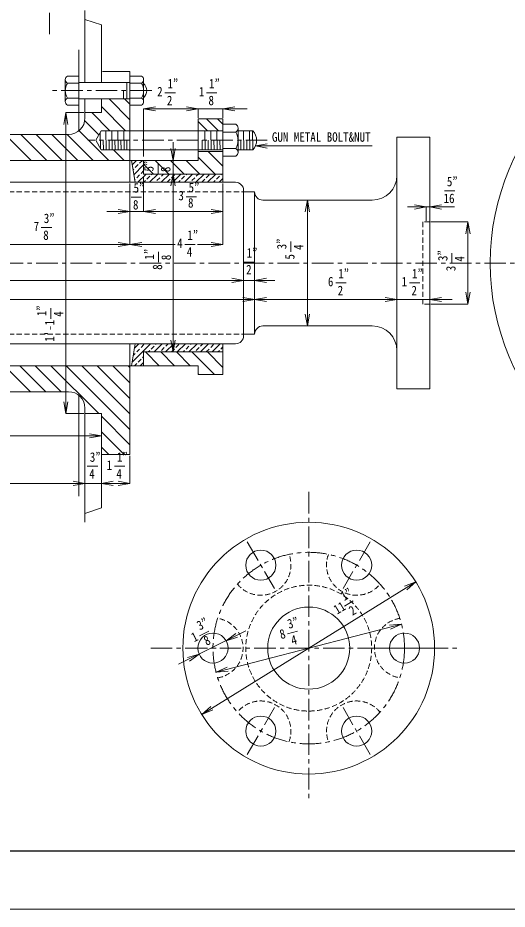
# Model space of a CAD drawing. Units: millimetres, scale not verified. Extents: x -4089 to 4089, y -2931 to 2931.
# Drawn here: x 673 to 1808, y -2931 to -863 of the extents above; entities that cross this region are included whole.
import ezdxf
from ezdxf.enums import TextEntityAlignment as Align

# ---------------------------------------------------------------- set-up
doc = ezdxf.new("R2010")
doc.units = ezdxf.units.MM
doc.header["$LTSCALE"] = 10
doc.linetypes.add('CHAIN1', pattern=[8, 5, -1, 1, -1])
doc.linetypes.add('DASHED1', pattern=[1.8, 1.2, -0.6])
for name, color, linetype, lineweight in [('0-0_0', 3, 'Continuous', 18), ('0-1_芯', 4, 'CHAIN1', 18), ('0-2_寸法', 2, 'Continuous', 18), ('0-F', 3, 'Continuous', 25)]:
    doc.layers.add(name, color=color, linetype=linetype, lineweight=lineweight)
doc.styles.add('ＭＳ ゴシック', font='')
doc.styles.get('ＭＳ ゴシック').set_extended_font_data('MS Gothic')

msp = doc.modelspace()

# ---------------------------------------------------------------- linework, layer by layer
at = {"layer": '0-0_0'}
for p, q in [((828.7, -1012.53), (828.7, -845.75)), ((814.73, -1124.56), (814.73, -936.94)), ((932.96, -987.13), (869.41, -987.13)), ((932.96, -987.13), (932.96, -1244.28)), ((782.98, -1057.1), (782.98, -1006.06)), ((787.87, -997.8), (814.73, -997.8)), ((932.96, -1012.53), (814.73, -1012.53)), ((925.6, -1050.63), (925.6, -1012.53)), ((959.83, -997.8), (932.96, -997.8)), ((964.71, -1057.1), (964.71, -1006.06)), ((787.87, -1014.31), (814.73, -1014.31)), ((918.24, -1050.63), (918.24, -1031.58)), ((959.83, -1014.31), (932.96, -1014.31)), ((787.87, -1048.84), (814.73, -1048.84)), ((932.96, -1050.63), (814.73, -1050.63)), ((828.7, -1095.08), (828.7, -1050.63)), ((866.8, -1082.38), (866.8, -1050.63)), ((932.96, -1099.03), (884.56, -1050.63)), ((932.96, -1063.1), (920.48, -1050.63)), ((959.83, -1048.84), (932.96, -1048.84)), ((814.73, -1065.35), (787.87, -1065.35)), ((922.57, -1124.55), (866.8, -1068.79)), ((932.96, -1065.35), (959.83, -1065.35)), ((828.7, -1082.38), (866.8, -1082.38)), ((886.65, -1124.55), (844.47, -1082.38)), ((860.66, -1134.48), (828.08, -1101.91)), ((1148.86, -1096.96), (1091.71, -1096.96)), ((1091.71, -1096.96), (1091.71, -1193.5)), ((1113.02, -1124.55), (1091.71, -1103.24)), ((1138.41, -1124.55), (1110.81, -1096.96)), ((1148.86, -1109.62), (1136.19, -1096.96)), ((1148.86, -1096.96), (1148.86, -1244.28)), ((1178.41, -1109.62), (1148.86, -1109.62)), ((790.6, -1133.18), (473.1, -1133.18)), ((704.15, -1193.5), (643.82, -1133.18)), ((740.07, -1193.5), (679.74, -1133.18)), ((775.99, -1193.5), (715.67, -1133.18)), ((811.91, -1193.5), (751.59, -1133.18)), ((847.83, -1193.5), (787.51, -1133.18)), ((883.75, -1193.5), (814.78, -1124.52)), ((853.56, -1146.78), (866.39, -1124.55)), ((864.46, -1165.66), (863.82, -1129)), ((1148.86, -1124.55), (866.39, -1124.55)), ((878.21, -1168.95), (877.43, -1124.5)), ((891.9, -1168.96), (891.12, -1124.52)), ((905.59, -1168.97), (904.81, -1124.53)), ((919.27, -1168.99), (918.5, -1124.54)), ((1107.8, -1168.96), (1107.02, -1124.52)), ((1121.49, -1168.97), (1120.71, -1124.53)), ((1135.17, -1168.99), (1134.4, -1124.54)), ((1178.41, -1127.79), (1148.86, -1127.79)), ((1183.79, -1174.85), (1183.79, -1118.71)), ((1217.97, -1124.55), (1183.79, -1124.55)), ((1197.43, -1168.98), (1196.66, -1124.54)), ((1211.12, -1168.99), (1210.35, -1124.55)), ((1217.97, -1169), (1217.19, -1124.55)), ((853.56, -1146.78), (866.39, -1169)), ((871.36, -1168.94), (870.98, -1146.73)), ((885.05, -1168.95), (884.67, -1146.74)), ((898.74, -1168.97), (898.35, -1146.76)), ((912.43, -1168.98), (912.04, -1146.77)), ((926.12, -1168.99), (925.73, -1146.78)), ((1100.95, -1168.95), (1100.57, -1146.74)), ((1114.64, -1168.97), (1114.25, -1146.76)), ((1128.33, -1168.98), (1127.94, -1146.77)), ((1142.02, -1168.99), (1141.63, -1146.78)), ((1190.59, -1168.97), (1190.2, -1146.76)), ((1204.28, -1168.99), (1203.89, -1146.78)), ((1552.51, -1723.73), (1552.51, -1139.53)), ((1148.86, -1169), (866.39, -1169)), ((919.67, -1193.5), (895.18, -1169)), ((932.96, -1170.87), (931.1, -1169)), ((1148.86, -1173.16), (1091.71, -1173.16)), ((1148.86, -1207.16), (1114.86, -1173.16)), ((1178.41, -1165.77), (1148.86, -1165.77)), ((1217.97, -1169), (1183.79, -1169)), ((558.31, -1193.5), (1091.71, -1193.5)), ((936.77, -1193.5), (944.8, -1244.28)), ((938.37, -1203.57), (948.43, -1193.5)), ((955.38, -1200.02), (961.91, -1193.5)), ((964.71, -1193.5), (964.71, -1225.25)), ((1023.27, -1225.25), (991.52, -1193.5)), ((1059.19, -1225.25), (1027.44, -1193.5)), ((1095.11, -1225.25), (1063.36, -1193.5)), ((1131.03, -1225.25), (1091.71, -1185.93)), ((1148.86, -1183.93), (1178.41, -1183.93)), ((940.21, -1215.2), (941.91, -1213.49)), ((942.04, -1226.83), (964.71, -1204.16)), ((945.28, -1210.13), (952.02, -1203.39)), ((958.75, -1223.6), (964.71, -1217.63)), ((987.35, -1225.25), (964.71, -1202.62)), ((943.88, -1238.46), (945.28, -1237.07)), ((948.65, -1233.7), (955.38, -1226.96)), ((951.54, -1244.28), (970.57, -1225.25)), ((1148.86, -1225.25), (964.71, -1225.25)), ((965.01, -1244.28), (968.85, -1240.43)), ((972.22, -1237.07), (978.96, -1230.33)), ((978.48, -1244.28), (997.51, -1225.25)), ((982.32, -1226.96), (984.04, -1225.25)), ((995.79, -1240.43), (1002.53, -1233.7)), ((1005.42, -1244.28), (1024.45, -1225.25)), ((1005.9, -1230.33), (1010.98, -1225.25)), ((1019.37, -1243.8), (1026.1, -1237.07)), ((1029.47, -1233.7), (1036.21, -1226.96)), ((1032.36, -1244.28), (1051.39, -1225.25)), ((1045.83, -1244.28), (1049.68, -1240.43)), ((1053.04, -1237.07), (1059.78, -1230.33)), ((1059.3, -1244.28), (1078.33, -1225.25)), ((1063.15, -1226.96), (1064.86, -1225.25)), ((1076.62, -1240.43), (1083.35, -1233.7)), ((1086.25, -1244.28), (1105.27, -1225.25)), ((1086.72, -1230.33), (1091.8, -1225.25)), ((1100.19, -1243.8), (1106.92, -1237.07)), ((1110.29, -1233.7), (1117.03, -1226.96)), ((1113.19, -1244.28), (1132.21, -1225.25)), ((1126.66, -1244.28), (1130.5, -1240.43)), ((1133.87, -1237.07), (1140.6, -1230.33)), ((1140.13, -1244.28), (1148.86, -1235.54)), ((1143.97, -1226.96), (1145.68, -1225.25)), ((1177.86, -1244.28), (149.16, -1244.28)), ((991.95, -1244.28), (992.43, -1243.8)), ((1072.78, -1244.28), (1073.25, -1243.8)), ((1196.91, -1263.33), (1196.91, -1599.93)), ((1196.91, -1266.53), (1222.31, -1266.53)), ((1222.31, -1266.53), (1222.31, -1596.73)), ((1495.36, -1285.58), (1241.36, -1285.58)), ((1495.36, -1577.68), (1241.36, -1577.68)), ((1222.31, -1596.73), (1196.91, -1596.73)), ((1177.86, -1618.98), (149.16, -1618.98)), ((932.96, -1876.13), (932.96, -1618.98)), ((936.77, -1669.75), (944.8, -1618.98)), ((938.01, -1661.92), (980.95, -1618.98)), ((943.07, -1629.91), (954.01, -1618.98)), ((948.65, -1637.81), (955.38, -1631.08)), ((958.75, -1627.71), (965.49, -1620.97)), ((982.32, -1631.08), (989.06, -1624.34)), ((988.87, -1638), (1007.89, -1618.98)), ((992.43, -1620.97), (994.42, -1618.98)), ((1005.9, -1634.44), (1012.63, -1627.71)), ((1015.81, -1638), (1034.83, -1618.98)), ((1016, -1624.34), (1021.36, -1618.98)), ((1029.47, -1637.81), (1036.21, -1631.08)), ((1039.57, -1627.71), (1046.31, -1620.97)), ((1042.75, -1638), (1061.77, -1618.98)), ((1063.15, -1631.08), (1069.88, -1624.34)), ((1069.69, -1638), (1088.72, -1618.98)), ((1073.25, -1620.97), (1075.24, -1618.98)), ((1086.72, -1634.44), (1093.45, -1627.71)), ((1096.63, -1638), (1115.66, -1618.98)), ((1096.82, -1624.34), (1102.19, -1618.98)), ((1110.29, -1637.81), (1117.03, -1631.08)), ((1120.4, -1627.71), (1127.13, -1620.97)), ((1123.57, -1638), (1142.6, -1618.98)), ((1143.97, -1631.08), (1148.86, -1626.18)), ((1148.86, -1690.1), (1148.86, -1618.98)), ((940.54, -1645.92), (945.28, -1641.18)), ((962.12, -1651.28), (964.71, -1648.69)), ((1148.86, -1638), (964.71, -1638)), ((964.71, -1669.75), (964.71, -1638)), ((1000.79, -1669.75), (969.04, -1638)), ((975.4, -1638), (978.96, -1634.44)), ((1002.34, -1638), (1002.53, -1637.81)), ((1036.71, -1669.75), (1004.96, -1638)), ((1072.64, -1669.75), (1040.89, -1638)), ((1056.22, -1638), (1059.78, -1634.44)), ((1128.9, -1690.1), (1076.81, -1638)), ((1083.16, -1638), (1083.35, -1637.81)), ((1148.86, -1674.14), (1112.73, -1638)), ((1137.04, -1638), (1140.6, -1634.44)), ((1148.86, -1638.21), (1148.65, -1638)), ((558.31, -1669.75), (1091.71, -1669.75)), ((701.91, -1730.08), (641.58, -1669.75)), ((737.83, -1730.08), (677.5, -1669.75)), ((773.75, -1730.08), (713.43, -1669.75)), ((860.47, -1780.88), (749.35, -1669.75)), ((932.96, -1817.45), (785.27, -1669.75)), ((932.96, -1781.53), (821.19, -1669.75)), ((932.96, -1745.6), (857.11, -1669.75)), ((932.96, -1709.68), (893.03, -1669.75)), ((932.96, -1673.76), (928.95, -1669.75)), ((943.65, -1669.75), (948.65, -1664.75)), ((952.02, -1661.38), (958.75, -1654.65)), ((957.12, -1669.75), (964.71, -1662.16)), ((964.87, -1669.75), (964.71, -1669.59)), ((1091.71, -1669.75), (1091.71, -1690.1)), ((1092.98, -1690.1), (1091.71, -1688.83)), ((1148.86, -1690.1), (1091.71, -1690.1)), ((790.6, -1730.08), (473.1, -1730.08)), ((814.73, -1738.69), (814.73, -1972.54)), ((828.7, -1768.18), (828.7, -2032.93)), ((828.7, -1780.88), (866.8, -1780.88)), ((932.96, -1853.37), (866.8, -1787.21)), ((919.8, -1876.13), (866.8, -1823.13)), ((883.88, -1876.13), (866.8, -1859.05)), ((932.96, -1876.13), (866.8, -1876.13))]:
    msp.add_line(p, q, dxfattribs=at)
at = {"layer": '0-0_0', "color": 1, "linetype": 'DASHED1'}
for p, q in [((130.11, -1266.53), (1196.91, -1266.53)), ((1612.81, -1336.38), (1612.81, -1526.88)), ((1628.71, -1336.38), (1612.81, -1336.38)), ((1628.71, -1526.88), (1612.81, -1526.88)), ((130.11, -1596.73), (1196.91, -1596.73))]:
    msp.add_line(p, q, dxfattribs=at)
at = {"layer": '0-0_0'}
for points in [[(866.8, -1012.53), (866.8, -878.88), (828.7, -866.36)], [(1552.51, -1139.53), (1628.71, -1139.53), (1628.71, -1723.73), (1552.51, -1723.73)], [(866.8, -1780.88), (866.8, -1999.8), (828.7, -2012.32)]]:
    msp.add_lwpolyline(points, dxfattribs=at)
for centre, radius in [((2327.83, -1431.63), 558.8), ((1347.93, -2325.02), 292.1), ((1236.8, -2132.54), 34.92), ((1459.05, -2132.54), 34.92), ((1347.93, -2325.02), 95.25), ((1125.68, -2325.02), 34.92), ((1570.18, -2325.02), 34.92), ((1236.8, -2517.49), 34.92), ((1459.05, -2517.49), 34.92)]:
    msp.add_circle(centre, radius, dxfattribs=at)
at = {"layer": '0-0_0', "color": 1, "linetype": 'DASHED1'}
msp.add_circle((1347.93, -2325.02), 146.05, dxfattribs=at)
at = {"layer": '0-0_0'}
for centre, radius, start, end in [((792.4, -1006.06), 9.41, 118.74723, 241.25277), ((955.3, -1006.06), 9.41, 298.74723, 61.25277), ((815.92, -1031.58), 32.94, 148.38924, 211.61076), ((931.77, -1031.58), 32.94, 328.38924, 31.61076), ((949.44, -1031.58), 22.59, 312.51389, 47.48611), ((792.4, -1057.1), 9.41, 118.74723, 241.25277), ((955.3, -1057.1), 9.41, 298.74723, 61.25277), ((790.6, -1095.08), 38.1, 270, 0), ((1173.43, -1118.71), 10.36, 298.74723, 61.25277), ((1147.56, -1146.78), 36.23, 328.38924, 31.61076), ((1194.93, -1146.78), 32.01, 316.02444, 43.97556), ((1173.43, -1174.85), 10.36, 298.74723, 61.25277), ((1495.36, -1228.43), 57.15, 270, 0), ((1177.86, -1263.33), 19.05, 0, 90), ((1241.36, -1266.53), 19.05, 180, 270), ((1241.36, -1596.73), 19.05, 90, 180), ((1495.36, -1634.83), 57.15, 0, 90), ((1177.86, -1599.93), 19.05, 270, 0), ((790.6, -1768.18), 38.1, 0, 90)]:
    msp.add_arc(centre, radius, start, end, dxfattribs=at)
at = {"layer": '0-0_0', "color": 1, "linetype": 'DASHED1'}
for centre, start, end in [((1236.8, -2132.54), 219.0411, 20.9589), ((1459.05, -2132.54), 159.0411, 320.9589), ((1125.68, -2325.02), 279.0411, 80.9589), ((1570.18, -2325.02), 99.0411, 260.9589), ((1236.8, -2517.49), 339.0411, 140.9589), ((1459.05, -2517.49), 39.0411, 200.9589)]:
    msp.add_arc(centre, 69.85, start, end, dxfattribs=at)
at = {"layer": '0-1_芯'}
for p, q in [((746.54, -901), (746.54, -336.24)), ((983.51, -1031.58), (747.37, -1031.58)), ((1251.6, -1146.78), (835.64, -1146.78)), ((-3524.61, -1431.63), (2987.98, -1431.63)), ((1347.93, -1962.75), (1347.93, -2673.04)), ((1205.37, -2078.1), (1268.23, -2186.99)), ((1490.48, -2078.1), (1427.62, -2186.99)), ((981.28, -2325.02), (1700.32, -2325.02)), ((1062.81, -2325.02), (1188.54, -2325.02)), ((1633.04, -2325.02), (1507.31, -2325.02)), ((1205.37, -2571.93), (1268.23, -2463.05)), ((1490.48, -2571.93), (1427.62, -2463.05))]:
    msp.add_line(p, q, dxfattribs=at)
msp.add_circle((1347.93, -2325.02), 222.25, dxfattribs=at)
at = {"layer": '0-2_寸法'}
for p, q in [((1038.49, -1036.83), (1014.38, -1036.83)), ((1134.99, -1036.83), (1110.88, -1036.83)), ((964.71, -1074.04), (992.29, -1069.18)), ((964.71, -1074.04), (992.29, -1078.9)), ((964.71, -1074.04), (1205.17, -1074.04)), ((964.71, -1184.18), (964.71, -1074.04)), ((1091.71, -1074.04), (1064.14, -1069.18)), ((1091.71, -1074.04), (1064.14, -1078.9)), ((1091.71, -1094.42), (1091.71, -1074.04)), ((1148.86, -1074.04), (1176.44, -1069.18)), ((1148.86, -1094.42), (1148.86, -1074.04)), ((1148.86, -1074.04), (1176.44, -1078.9)), ((784.18, -1082.38), (779.32, -1109.95)), ((826.16, -1082.38), (784.18, -1082.38)), ((1033.14, -1638), (1033.14, -1151.32)), ((1224.09, -1159.99), (1251.66, -1155.13)), ((1033.14, -1193.5), (1028.27, -1165.93)), ((1033.14, -1193.5), (1038, -1165.93)), ((1224.09, -1159.99), (1251.66, -1164.85)), ((1224.09, -1159.99), (1495.27, -1159.99)), ((998.31, -1200.95), (998.31, -1225.06)), ((964.71, -1232.2), (964.71, -1312.13)), ((1033.14, -1225.25), (1028.27, -1252.83)), ((1033.14, -1225.25), (1038, -1252.83)), ((932.96, -1246.82), (932.96, -1388.74)), ((1148.86, -1246.82), (1148.86, -1388.74)), ((959.71, -1278.75), (935.6, -1278.75)), ((1087.45, -1277.71), (1063.34, -1277.71)), ((1686.76, -1263.97), (1662.65, -1263.97)), ((1344.8, -1285.58), (1339.94, -1313.15)), ((1344.8, -1577.68), (1344.8, -1285.58)), ((1344.8, -1285.58), (1349.67, -1313.15)), ((1577.13, -1301.58), (1685.86, -1301.58)), ((1620.76, -1301.58), (1593.19, -1296.72)), ((1620.76, -1301.58), (1593.19, -1306.44)), ((1620.76, -1333.84), (1620.76, -1301.58)), ((1628.71, -1301.58), (1656.29, -1296.72)), ((1628.71, -1301.58), (1656.29, -1306.44)), ((1148.86, -1312.13), (879.41, -1312.13)), ((932.96, -1312.13), (905.39, -1307.27)), ((932.96, -1312.13), (905.39, -1316.99)), ((964.71, -1312.13), (992.29, -1307.27)), ((964.71, -1312.13), (992.29, -1316.99)), ((1148.86, -1312.13), (1121.29, -1307.27)), ((1148.86, -1312.13), (1121.29, -1316.99)), ((1631.25, -1336.38), (1717.46, -1336.38)), ((1717.46, -1336.38), (1712.6, -1363.95)), ((751.49, -1349.34), (727.38, -1349.34)), ((960.54, -1383.88), (905.39, -1393.61)), ((960.54, -1393.61), (905.39, -1383.88)), ((1148.86, -1388.74), (1121.29, -1383.88)), ((1306.57, -1381.53), (1306.57, -1405.64)), ((-2241.96, -1388.74), (1038.29, -1388.74)), ((999.44, -1405.35), (999.44, -1429.46)), ((1084.6, -1388.34), (1060.49, -1388.34)), ((1089.59, -1388.74), (1148.86, -1388.74)), ((1148.86, -1388.74), (1121.29, -1393.61)), ((1680.29, -1408.64), (1680.29, -1432.75)), ((1222.27, -1429.3), (1198.16, -1429.3)), ((1196.91, -1471.79), (1169.34, -1466.93)), ((1222.31, -1471.79), (1249.89, -1466.93)), ((58.08, -1471.79), (1268.94, -1471.79)), ((1196.91, -1471.79), (1169.34, -1476.65)), ((1222.31, -1471.79), (1249.89, -1476.65)), ((1434.73, -1477.64), (1410.62, -1477.64)), ((1605.91, -1477.64), (1581.8, -1477.64)), ((1717.46, -1526.88), (1712.6, -1499.3)), ((1717.46, -1526.88), (1722.32, -1499.3)), ((-3185.92, -1516.1), (1681.12, -1516.1)), ((1194.74, -1520.97), (1249.89, -1511.24)), ((1194.74, -1511.24), (1249.89, -1520.97)), ((1552.51, -1516.1), (1524.94, -1511.24)), ((1552.51, -1516.1), (1524.94, -1520.97)), ((1628.71, -1516.1), (1656.29, -1511.24)), ((1628.71, -1516.1), (1656.29, -1520.97)), ((1631.25, -1526.88), (1717.46, -1526.88)), ((749.55, -1536.63), (749.55, -1560.74)), ((1344.8, -1577.68), (1339.94, -1550.1)), ((1344.8, -1577.68), (1349.67, -1550.1)), ((1033.14, -1638), (1028.27, -1610.43)), ((1033.14, -1638), (1038, -1610.43)), ((784.18, -1780.88), (789.05, -1753.3)), ((866.8, -1832.45), (-1657.76, -1832.45)), ((866.8, -1832.45), (839.23, -1827.59)), ((866.8, -1832.45), (839.23, -1837.31)), ((932.96, -1878.67), (932.96, -1942.76)), ((858.2, -1903.22), (834.09, -1903.22)), ((921.13, -1903.22), (897.02, -1903.22)), ((-2038.76, -1942.76), (932.96, -1942.76)), ((828.7, -1942.76), (801.13, -1937.89)), ((828.7, -1942.76), (801.13, -1947.62)), ((866.8, -1942.76), (894.38, -1937.89)), ((866.8, -1942.76), (894.38, -1947.62)), ((932.96, -1942.76), (905.39, -1937.89)), ((932.96, -1942.76), (905.39, -1947.62)), ((1099.59, -2478.81), (1596.26, -2171.23)), ((1596.26, -2171.23), (1570.26, -2181.61)), ((1596.26, -2171.23), (1575.38, -2189.88)), ((1451.38, -2215.5), (1430.76, -2227.98)), ((1132.8, -2380.85), (1563.05, -2269.18)), ((1563.05, -2269.18), (1535.14, -2271.41)), ((1563.05, -2269.18), (1537.58, -2280.82)), ((1045.88, -2362.36), (1201.95, -2284.94)), ((1115.93, -2285.5), (1094.33, -2296.21)), ((1156.02, -2307.73), (1178.56, -2291.12)), ((1322.08, -2285.73), (1298.74, -2291.79)), ((1156.02, -2307.73), (1182.88, -2299.83)), ((1093.55, -2338.71), (1066.69, -2346.61)), ((1093.55, -2338.71), (1071.01, -2355.32)), ((1132.8, -2380.85), (1158.27, -2369.22)), ((1132.8, -2380.85), (1160.72, -2378.63)), ((1099.59, -2478.81), (1120.47, -2460.16)), ((1099.59, -2478.81), (1125.59, -2468.42))]:
    msp.add_line(p, q, dxfattribs=at)
for points in [[(784.18, -1780.88), (784.18, -1082.38), (789.05, -1109.95)], [(1717.46, -1526.88), (1717.46, -1336.38), (1722.32, -1363.95)], [(826.16, -1780.88), (784.18, -1780.88), (779.32, -1753.3)]]:
    msp.add_lwpolyline(points, dxfattribs=at)
at = {"layer": '0-F'}
msp.add_line((-3953.39, -2795.41), (3953.39, -2795.41), dxfattribs=at)
at = {"layer": '0-F', "lineweight": 18}
msp.add_lwpolyline([(-4088.63, 2930.65), (-4088.63, -2930.65), (4088.7, -2930.65)], dxfattribs=at)

# ---------------------------------------------------------------- texts
at = {"layer": '0-2_寸法', "style": 'ＭＳ ゴシック', "width": 0.85}
for s, p in [('1”', (1020.14, -1032.99)), ('1”', (1116.64, -1032.99)), ('2', (996.17, -1051.37)), ('1', (1092.98, -1051.71)), ('2', (1018.79, -1072)), ('8', (1115.29, -1072)), ('GUN METAL BOLT&NUT', (1262.48, -1156.86)), ('5”', (1668.42, -1260.13)), ('5”', (941.36, -1274.91)), ('5”', (1069.1, -1273.87)), ('3', (1045.44, -1292.59)), ('8', (1067.75, -1309.54)), ('16', (1660.82, -1299.14)), ('8', (940.01, -1313.92)), ('3”', (733.14, -1345.5)), ('7', (709.47, -1364.22)), ('8', (731.79, -1384.51)), ('1”', (1066.25, -1384.5)), ('4', (1042.58, -1403.22)), ('4', (1064.9, -1423.51)), ('1”', (1203.92, -1425.46)), ('2', (1202.57, -1464.47)), ('1”', (1416.39, -1473.8)), ('1”', (1587.56, -1473.8)), ('6', (1392.41, -1492.17)), ('1', (1563.59, -1492.17)), ('2', (1415.04, -1512.81)), ('2', (1586.21, -1512.81)), ('3”', (839.85, -1899.38)), ('1”', (902.79, -1899.38)), ('1', (879.12, -1918.1)), ('4', (838.5, -1938.4)), ('4', (901.43, -1938.4))]:
    msp.add_text(s, height=21.99, dxfattribs=at).set_placement(p, align=Align.BOTTOM_LEFT)
for s, rotation, p in [('5”', 90, (994.47, -1219.3)), ('8', 90, (1033.48, -1220.65)), ('3”', 90, (1302.73, -1399.87)), ('1”', 90, (995.59, -1423.69)), ('4', 90, (1341.74, -1401.23)), ('3”', 90, (1676.45, -1426.99)), ('8', 90, (1034.61, -1425.05)), ('5', 90, (1321.45, -1423.54)), ('4', 90, (1715.47, -1428.34)), ('8', 90, (1014.31, -1447.36)), ('3', 90, (1695.17, -1450.65)), ('1”', 90, (745.71, -1554.98)), ('4', 90, (784.72, -1556.33)), ("1'-1", 90, (764.08, -1614.16)), ('1”', 31.172, (1433.7, -2221.71)), ('11', 31.172, (1417.35, -2253.08)), ('2', 31.172, (1452.74, -2255.79)), ('3”', 26.383, (1097.79, -2290.21)), ('3”', 14.549, (1303.36, -2286.62)), ('1', 26.383, (1084.91, -2317.5)), ('8', 14.549, (1285.15, -2310.69)), ('4', 14.549, (1311.85, -2324.72)), ('8', 26.383, (1113.91, -2325.76))]:
    msp.add_text(s, height=21.99, rotation=rotation, dxfattribs=at).set_placement(p, align=Align.BOTTOM_LEFT)

doc.saveas('drawing.dxf')
